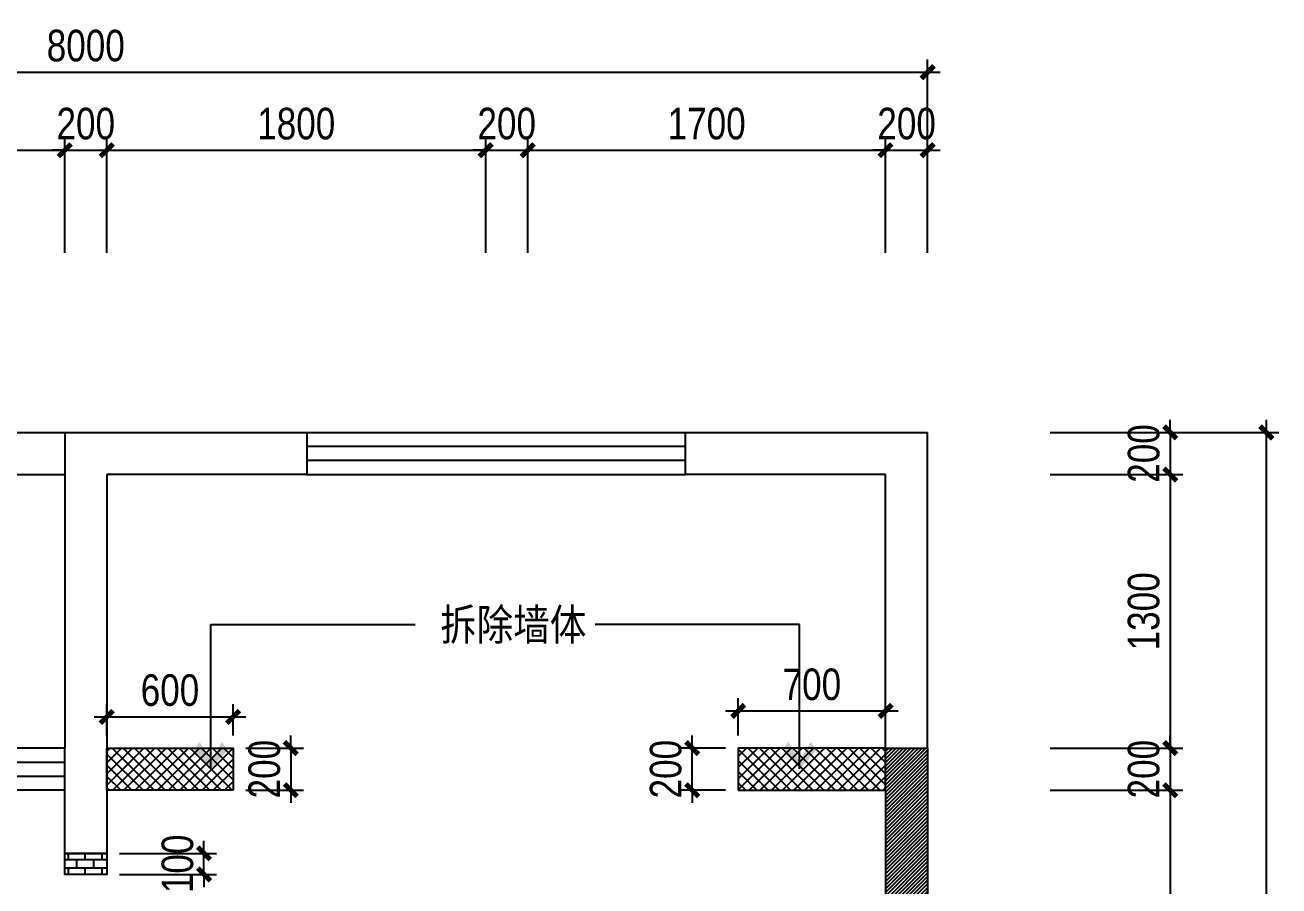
# Model space of a CAD drawing. Extents: x 160245 to 405305, y -111140 to 232735.
# Drawn here: x 338074 to 344031, y -45445 to -41355 of the extents above; entities that cross this region are included whole.
import ezdxf

# ---------------------------------------------------------------- set-up
doc = ezdxf.new("R2010")
doc.units = 0
doc.header["$LTSCALE"] = 10
doc.header["$MEASUREMENT"] = 0
doc.layers.get('Defpoints').update_dxf_attribs({"color": 229})
for name, color, linetype in [('P-N wall 新建隔墙', 241, 'Continuous'), ('P-N wall 新建隔墙2', 241, 'Continuous'), ('P-O wall 原始墙体', 245, 'Continuous'), ('P-O wall 拆除墙体', 245, 'Continuous'), ('P-o 原建筑尺寸', 8, 'Continuous'), ('P-window 窗', 107, 'Continuous')]:
    doc.layers.add(name, color=color, linetype=linetype)
doc.styles.add('PDC DIM', font='PMingLiU-ExtB.ttf', dxfattribs={"width": 0.85})
doc.dimstyles.new('PDC-A2', dxfattribs={"dimscale": 0, "dimtxt": 2.5, "dimasz": 1, "dimexe": 1, "dimexo": 1, "dimgap": 0.7, "dimtad": 1, "dimdec": 0, "dimtxsty": 'PDC DIM', "dimblk": 'ARCHTICK', "dimcen": 1, "dimdle": 1, "dimclrd": 8, "dimclre": 8, "dimclrt": 9, "dimadec": 0, "dimazin": 0, "dimtfac": 1, "dimtdec": 0, "dimtix": 1, "dimtmove": 2, "dimatfit": 3, "dimldrblk": 'PDC A2 T R', "dimfxl": 10, "dimfxlon": 1, "dimarcsym": 0})

# ---------------------------------------------------------------- blocks, each defined once
blk = doc.blocks.new('$WINLIB2D$00000001')
at = {"color": 0}
for points in [[(-0.5, 0.5), (-0.5, -0.5)], [(-0.5, 0.5), (0.5, 0.5)], [(0.5, -0.5), (0.5, 0.5)], [(0.5, 0.1667), (-0.5, 0.1667)], [(0.5, -0.1667), (-0.5, -0.1667)], [(-0.5, -0.5), (0.5, -0.5)]]:
    blk.add_lwpolyline(points, dxfattribs=at)
blk = doc.blocks.new('_ArchTick')
at = {"color": 0, "linetype": 'ByBlock', "const_width": 0.4}
blk.add_lwpolyline([(-0.5, -0.5), (0.5, 0.5)], dxfattribs=at)
blk = doc.blocks.new('*D1902')
at = {"layer": 'Defpoints', "color": 0, "transparency": 16777216}
for p in [(342884.2, -43290.6), (342884.2, -43490.6), (343515, -43490.6)]:
    blk.add_point(p, dxfattribs=at)
at = {"layer": 'P-o 原建筑尺寸', "color": 8, "lineweight": -2, "transparency": 16777216}
for p, q in [((343515, -43290.6), (343515, -43230.6)), ((342944.2, -43290.6), (343575, -43290.6)), ((343515, -43290.6), (343515, -43490.6)), ((342944.2, -43490.6), (343575, -43490.6)), ((343515, -43490.6), (343515, -43550.6))]:
    blk.add_line(p, q, dxfattribs=at)
at = {"layer": 'P-o 原建筑尺寸', "color": 8, "lineweight": -2, "transparency": 16777216, "xscale": 60, "yscale": 60, "zscale": 60}
for p, rotation in [((343515, -43290.6), 270), ((343515, -43490.6), 90)]:
    blk.add_blockref('_ArchTick', p, dxfattribs=dict(at, rotation=rotation))
at = {"layer": 'P-o 原建筑尺寸', "color": 9, "transparency": 16777216, "insert": (343389.5, -43390.6), "char_height": 150, "attachment_point": 5, "rotation": 90, "style": 'PDC DIM'}
blk.add_mtext('200', dxfattribs=at)
blk = doc.blocks.new('PDC A2 T R')
at = {"color": 0, "linetype": 'ByBlock'}
blk.add_line((0, 0), (-2, 0), dxfattribs=at)
for points in [[(-2.147, 0.886), (-1.491, 1.345), (-0.6, 0), (0, 0)], [(-2.147, -0.886), (-1.491, -1.345), (-0.6, 0), (0, 0)]]:
    blk.add_solid(points, dxfattribs=at)
blk = doc.blocks.new('*D1903')
at = {"layer": 'Defpoints', "color": 0, "transparency": 16777216}
for p in [(342884.2, -43490.6), (342884.2, -44790.6), (343515, -44790.6)]:
    blk.add_point(p, dxfattribs=at)
at = {"layer": 'P-o 原建筑尺寸', "color": 8, "lineweight": -2, "transparency": 16777216}
for p, q in [((343515, -43430.6), (343515, -44850.6)), ((342944.2, -43490.6), (343575, -43490.6)), ((342944.2, -44790.6), (343575, -44790.6))]:
    blk.add_line(p, q, dxfattribs=at)
at = {"layer": 'P-o 原建筑尺寸', "color": 8, "lineweight": -2, "transparency": 16777216, "xscale": 60, "yscale": 60, "zscale": 60}
for p, rotation in [((343515, -43490.6), 90), ((343515, -44790.6), 270)]:
    blk.add_blockref('_ArchTick', p, dxfattribs=dict(at, rotation=rotation))
at = {"layer": 'P-o 原建筑尺寸', "color": 9, "transparency": 16777216, "insert": (343389.5, -44140.6), "char_height": 150, "attachment_point": 5, "rotation": 90, "style": 'PDC DIM'}
blk.add_mtext('1300', dxfattribs=at)
blk = doc.blocks.new('*D1904')
at = {"layer": 'Defpoints', "color": 0, "transparency": 16777216}
for p in [(342884.2, -44790.6), (342884.2, -44990.6), (343515, -44990.6)]:
    blk.add_point(p, dxfattribs=at)
at = {"layer": 'P-o 原建筑尺寸', "color": 8, "lineweight": -2, "transparency": 16777216}
for p, q in [((343515, -44790.6), (343515, -44730.6)), ((342944.2, -44790.6), (343575, -44790.6)), ((343515, -44790.6), (343515, -44990.6)), ((342944.2, -44990.6), (343575, -44990.6)), ((343515, -44990.6), (343515, -45050.6))]:
    blk.add_line(p, q, dxfattribs=at)
at = {"layer": 'P-o 原建筑尺寸', "color": 8, "lineweight": -2, "transparency": 16777216, "xscale": 60, "yscale": 60, "zscale": 60}
for p, rotation in [((343515, -44790.6), 270), ((343515, -44990.6), 90)]:
    blk.add_blockref('_ArchTick', p, dxfattribs=dict(at, rotation=rotation))
at = {"layer": 'P-o 原建筑尺寸', "color": 9, "transparency": 16777216, "insert": (343389.5, -44890.6), "char_height": 150, "attachment_point": 5, "rotation": 90, "style": 'PDC DIM'}
blk.add_mtext('200', dxfattribs=at)
blk = doc.blocks.new('*D1911')
at = {"layer": 'Defpoints', "color": 0, "transparency": 16777216}
for p in [(342884.2, -43290.6), (342884.2, -53990.6), (343971.5, -53990.6)]:
    blk.add_point(p, dxfattribs=at)
at = {"layer": 'P-o 原建筑尺寸', "color": 8, "lineweight": -2, "transparency": 16777216}
for p, q in [((343971.5, -43230.6), (343971.5, -54050.6)), ((343371.5, -43290.6), (344031.5, -43290.6)), ((343371.5, -53990.6), (344031.5, -53990.6))]:
    blk.add_line(p, q, dxfattribs=at)
at = {"layer": 'P-o 原建筑尺寸', "color": 8, "lineweight": -2, "transparency": 16777216, "xscale": 60, "yscale": 60, "zscale": 60}
for p, rotation in [((343971.5, -43290.6), 90), ((343971.5, -53990.6), 270)]:
    blk.add_blockref('_ArchTick', p, dxfattribs=dict(at, rotation=rotation))
at = {"layer": 'P-o 原建筑尺寸', "color": 9, "transparency": 16777216, "insert": (343846, -48640.6), "char_height": 150, "attachment_point": 5, "rotation": 90, "style": 'PDC DIM'}
blk.add_mtext('10700', dxfattribs=at)
blk = doc.blocks.new('*D1914')
at = {"layer": 'Defpoints', "color": 0, "transparency": 16777216}
for p in [(338262.5, -41949.4), (336862.5, -42497), (338262.5, -42497)]:
    blk.add_point(p, dxfattribs=at)
at = {"layer": 'P-o 原建筑尺寸', "color": 8, "lineweight": -2, "transparency": 16777216}
for p, q in [((336862.5, -42437), (336862.5, -41889.4)), ((338262.5, -42437), (338262.5, -41889.4)), ((336802.5, -41949.4), (338322.5, -41949.4))]:
    blk.add_line(p, q, dxfattribs=at)
at = {"layer": 'P-o 原建筑尺寸', "color": 8, "lineweight": -2, "transparency": 16777216, "xscale": 60, "yscale": 60, "zscale": 60, "rotation": 180}
blk.add_blockref('_ArchTick', (336862.5, -41949.4), dxfattribs=at)
at = {"layer": 'P-o 原建筑尺寸', "color": 8, "lineweight": -2, "transparency": 16777216, "xscale": 60, "yscale": 60, "zscale": 60}
blk.add_blockref('_ArchTick', (338262.5, -41949.4), dxfattribs=at)
at = {"layer": 'P-o 原建筑尺寸', "color": 9, "transparency": 16777216, "insert": (337562.5, -41823.9), "char_height": 150, "attachment_point": 5, "style": 'PDC DIM'}
blk.add_mtext('1400', dxfattribs=at)
blk = doc.blocks.new('*D1915')
at = {"layer": 'Defpoints', "color": 0, "transparency": 16777216}
for p in [(340262.5, -41949.4), (338462.5, -42497), (340262.5, -42497)]:
    blk.add_point(p, dxfattribs=at)
at = {"layer": 'P-o 原建筑尺寸', "color": 8, "lineweight": -2, "transparency": 16777216}
for p, q in [((338462.5, -42437), (338462.5, -41889.4)), ((340262.5, -42437), (340262.5, -41889.4)), ((338402.5, -41949.4), (340322.5, -41949.4))]:
    blk.add_line(p, q, dxfattribs=at)
at = {"layer": 'P-o 原建筑尺寸', "color": 8, "lineweight": -2, "transparency": 16777216, "xscale": 60, "yscale": 60, "zscale": 60, "rotation": 180}
blk.add_blockref('_ArchTick', (338462.5, -41949.4), dxfattribs=at)
at = {"layer": 'P-o 原建筑尺寸', "color": 8, "lineweight": -2, "transparency": 16777216, "xscale": 60, "yscale": 60, "zscale": 60}
blk.add_blockref('_ArchTick', (340262.5, -41949.4), dxfattribs=at)
at = {"layer": 'P-o 原建筑尺寸', "color": 9, "transparency": 16777216, "insert": (339362.5, -41823.9), "char_height": 150, "attachment_point": 5, "style": 'PDC DIM'}
blk.add_mtext('1800', dxfattribs=at)
blk = doc.blocks.new('*D1916')
at = {"layer": 'Defpoints', "color": 0, "transparency": 16777216}
for p in [(340462.5, -41949.4), (340262.5, -42497), (340462.5, -42497)]:
    blk.add_point(p, dxfattribs=at)
at = {"layer": 'P-o 原建筑尺寸', "color": 8, "lineweight": -2, "transparency": 16777216}
for p, q in [((340262.5, -42437), (340262.5, -41889.4)), ((340462.5, -42437), (340462.5, -41889.4)), ((340262.5, -41949.4), (340202.5, -41949.4)), ((340262.5, -41949.4), (340462.5, -41949.4)), ((340462.5, -41949.4), (340522.5, -41949.4))]:
    blk.add_line(p, q, dxfattribs=at)
at = {"layer": 'P-o 原建筑尺寸', "color": 8, "lineweight": -2, "transparency": 16777216, "xscale": 60, "yscale": 60, "zscale": 60}
blk.add_blockref('_ArchTick', (340262.5, -41949.4), dxfattribs=at)
at = {"layer": 'P-o 原建筑尺寸', "color": 8, "lineweight": -2, "transparency": 16777216, "xscale": 60, "yscale": 60, "zscale": 60, "rotation": 180}
blk.add_blockref('_ArchTick', (340462.5, -41949.4), dxfattribs=at)
at = {"layer": 'P-o 原建筑尺寸', "color": 9, "transparency": 16777216, "insert": (340362.5, -41823.9), "char_height": 150, "attachment_point": 5, "style": 'PDC DIM'}
blk.add_mtext('200', dxfattribs=at)
blk = doc.blocks.new('*D1917')
at = {"layer": 'Defpoints', "color": 0, "transparency": 16777216}
for p in [(342162.5, -41949.4), (340462.5, -42497), (342162.5, -42497)]:
    blk.add_point(p, dxfattribs=at)
at = {"layer": 'P-o 原建筑尺寸', "color": 8, "lineweight": -2, "transparency": 16777216}
for p, q in [((340462.5, -42437), (340462.5, -41889.4)), ((342162.5, -42437), (342162.5, -41889.4)), ((340402.5, -41949.4), (342222.5, -41949.4))]:
    blk.add_line(p, q, dxfattribs=at)
at = {"layer": 'P-o 原建筑尺寸', "color": 8, "lineweight": -2, "transparency": 16777216, "xscale": 60, "yscale": 60, "zscale": 60, "rotation": 180}
blk.add_blockref('_ArchTick', (340462.5, -41949.4), dxfattribs=at)
at = {"layer": 'P-o 原建筑尺寸', "color": 8, "lineweight": -2, "transparency": 16777216, "xscale": 60, "yscale": 60, "zscale": 60}
blk.add_blockref('_ArchTick', (342162.5, -41949.4), dxfattribs=at)
at = {"layer": 'P-o 原建筑尺寸', "color": 9, "transparency": 16777216, "insert": (341312.5, -41823.9), "char_height": 150, "attachment_point": 5, "style": 'PDC DIM'}
blk.add_mtext('1700', dxfattribs=at)
blk = doc.blocks.new('*D1918')
at = {"layer": 'Defpoints', "color": 0, "transparency": 16777216}
for p in [(342362.5, -41949.4), (342162.5, -42497), (342362.5, -42497)]:
    blk.add_point(p, dxfattribs=at)
at = {"layer": 'P-o 原建筑尺寸', "color": 8, "lineweight": -2, "transparency": 16777216}
for p, q in [((342162.5, -42437), (342162.5, -41889.4)), ((342362.5, -42437), (342362.5, -41889.4)), ((342162.5, -41949.4), (342102.5, -41949.4)), ((342162.5, -41949.4), (342362.5, -41949.4)), ((342362.5, -41949.4), (342422.5, -41949.4))]:
    blk.add_line(p, q, dxfattribs=at)
at = {"layer": 'P-o 原建筑尺寸', "color": 8, "lineweight": -2, "transparency": 16777216, "xscale": 60, "yscale": 60, "zscale": 60}
blk.add_blockref('_ArchTick', (342162.5, -41949.4), dxfattribs=at)
at = {"layer": 'P-o 原建筑尺寸', "color": 8, "lineweight": -2, "transparency": 16777216, "xscale": 60, "yscale": 60, "zscale": 60, "rotation": 180}
blk.add_blockref('_ArchTick', (342362.5, -41949.4), dxfattribs=at)
at = {"layer": 'P-o 原建筑尺寸', "color": 9, "transparency": 16777216, "insert": (342262.5, -41823.9), "char_height": 150, "attachment_point": 5, "style": 'PDC DIM'}
blk.add_mtext('200', dxfattribs=at)
blk = doc.blocks.new('*D1919')
at = {"layer": 'Defpoints', "color": 0, "transparency": 16777216}
for p in [(342362.5, -41578.8), (334362.5, -42497), (342362.5, -42497)]:
    blk.add_point(p, dxfattribs=at)
at = {"layer": 'P-o 原建筑尺寸', "color": 8, "lineweight": -2, "transparency": 16777216}
for p, q in [((334362.5, -42178.8), (334362.5, -41518.8)), ((342362.5, -42178.8), (342362.5, -41518.8)), ((334302.5, -41578.8), (342422.5, -41578.8))]:
    blk.add_line(p, q, dxfattribs=at)
at = {"layer": 'P-o 原建筑尺寸', "color": 8, "lineweight": -2, "transparency": 16777216, "xscale": 60, "yscale": 60, "zscale": 60, "rotation": 180}
blk.add_blockref('_ArchTick', (334362.5, -41578.8), dxfattribs=at)
at = {"layer": 'P-o 原建筑尺寸', "color": 8, "lineweight": -2, "transparency": 16777216, "xscale": 60, "yscale": 60, "zscale": 60}
blk.add_blockref('_ArchTick', (342362.5, -41578.8), dxfattribs=at)
at = {"layer": 'P-o 原建筑尺寸', "color": 9, "transparency": 16777216, "insert": (338362.5, -41453.3), "char_height": 150, "attachment_point": 5, "style": 'PDC DIM'}
blk.add_mtext('8000', dxfattribs=at)
blk = doc.blocks.new('*D1927')
at = {"layer": 'Defpoints', "color": 0, "transparency": 16777216}
for p in [(338462.5, -41949.4), (338262.5, -42497), (338462.5, -42497)]:
    blk.add_point(p, dxfattribs=at)
at = {"layer": 'P-o 原建筑尺寸', "color": 8, "lineweight": -2, "transparency": 16777216}
for p, q in [((338262.5, -42437), (338262.5, -41889.4)), ((338462.5, -42437), (338462.5, -41889.4)), ((338262.5, -41949.4), (338202.5, -41949.4)), ((338262.5, -41949.4), (338462.5, -41949.4)), ((338462.5, -41949.4), (338522.5, -41949.4))]:
    blk.add_line(p, q, dxfattribs=at)
at = {"layer": 'P-o 原建筑尺寸', "color": 8, "lineweight": -2, "transparency": 16777216, "xscale": 60, "yscale": 60, "zscale": 60}
blk.add_blockref('_ArchTick', (338262.5, -41949.4), dxfattribs=at)
at = {"layer": 'P-o 原建筑尺寸', "color": 8, "lineweight": -2, "transparency": 16777216, "xscale": 60, "yscale": 60, "zscale": 60, "rotation": 180}
blk.add_blockref('_ArchTick', (338462.5, -41949.4), dxfattribs=at)
at = {"layer": 'P-o 原建筑尺寸', "color": 9, "transparency": 16777216, "insert": (338362.5, -41823.9), "char_height": 150, "attachment_point": 5, "style": 'PDC DIM'}
blk.add_mtext('200', dxfattribs=at)
blk = doc.blocks.new('*D1932')
at = {"layer": 'Defpoints', "color": 0, "transparency": 16777216}
for p in [(342884.2, -44990.6), (342884.2, -46990.6), (343515, -46990.6)]:
    blk.add_point(p, dxfattribs=at)
at = {"layer": 'P-o 原建筑尺寸', "color": 8, "lineweight": -2, "transparency": 16777216}
for p, q in [((343515, -44930.6), (343515, -47050.6)), ((342944.2, -44990.6), (343575, -44990.6)), ((342944.2, -46990.6), (343575, -46990.6))]:
    blk.add_line(p, q, dxfattribs=at)
at = {"layer": 'P-o 原建筑尺寸', "color": 8, "lineweight": -2, "transparency": 16777216, "xscale": 60, "yscale": 60, "zscale": 60}
for p, rotation in [((343515, -44990.6), 90), ((343515, -46990.6), 270)]:
    blk.add_blockref('_ArchTick', p, dxfattribs=dict(at, rotation=rotation))
at = {"layer": 'P-o 原建筑尺寸', "color": 9, "transparency": 16777216, "insert": (343389.5, -45990.6), "char_height": 150, "attachment_point": 5, "rotation": 90, "style": 'PDC DIM'}
blk.add_mtext('2000', dxfattribs=at)
blk = doc.blocks.new('*D2077')
at = {"layer": 'Defpoints', "color": 0, "transparency": 16777216}
for p in [(338462.5, -45290.6), (338924.2, -45290.6), (338462.5, -45390.6)]:
    blk.add_point(p, dxfattribs=at)
at = {"layer": 'P-N wall 新建隔墙2', "color": 8, "lineweight": -2, "transparency": 16777216}
for p, q in [((338924.2, -45290.6), (338924.2, -45230.6)), ((338522.5, -45290.6), (338984.2, -45290.6)), ((338924.2, -45390.6), (338924.2, -45290.6)), ((338522.5, -45390.6), (338984.2, -45390.6)), ((338924.2, -45390.6), (338924.2, -45450.6))]:
    blk.add_line(p, q, dxfattribs=at)
at = {"layer": 'P-N wall 新建隔墙2', "color": 8, "lineweight": -2, "transparency": 16777216, "xscale": 60.00000000000001, "yscale": 60.00000000000001, "zscale": 60.00000000000001}
for p, rotation in [((338924.2, -45290.6), 270), ((338924.2, -45390.6), 90)]:
    blk.add_blockref('_ArchTick', p, dxfattribs=dict(at, rotation=rotation))
at = {"layer": 'P-N wall 新建隔墙2', "color": 9, "transparency": 16777216, "insert": (338798.7, -45340.6), "char_height": 150, "attachment_point": 5, "rotation": 90, "style": 'PDC DIM'}
blk.add_mtext('100', dxfattribs=at)
blk = doc.blocks.new('*D2205')
at = {"layer": 'Defpoints', "color": 0, "transparency": 16777216}
for p in [(339062.5, -44642.4), (338462.5, -44790.6), (339062.5, -44790.6)]:
    blk.add_point(p, dxfattribs=at)
at = {"layer": 'P-O wall 拆除墙体', "color": 8, "lineweight": -2, "transparency": 16777216}
for p, q in [((338462.5, -44730.6), (338462.5, -44582.4)), ((339062.5, -44730.6), (339062.5, -44582.4)), ((338402.5, -44642.4), (339122.5, -44642.4))]:
    blk.add_line(p, q, dxfattribs=at)
at = {"layer": 'P-O wall 拆除墙体', "color": 8, "lineweight": -2, "transparency": 16777216, "xscale": 60.00000000000001, "yscale": 60.00000000000001, "zscale": 60.00000000000001, "rotation": 180}
blk.add_blockref('_ArchTick', (338462.5, -44642.4), dxfattribs=at)
at = {"layer": 'P-O wall 拆除墙体', "color": 8, "lineweight": -2, "transparency": 16777216, "xscale": 60.00000000000001, "yscale": 60.00000000000001, "zscale": 60.00000000000001}
blk.add_blockref('_ArchTick', (339062.5, -44642.4), dxfattribs=at)
at = {"layer": 'P-O wall 拆除墙体', "color": 9, "transparency": 16777216, "insert": (338762.5, -44515.9), "char_height": 150, "attachment_point": 5, "style": 'PDC DIM'}
blk.add_mtext('600', dxfattribs=at)
blk = doc.blocks.new('*D2206')
at = {"layer": 'Defpoints', "color": 0, "transparency": 16777216}
for p in [(339062.5, -44790.6), (339062.5, -44990.6), (339336.7, -44990.6)]:
    blk.add_point(p, dxfattribs=at)
at = {"layer": 'P-O wall 拆除墙体', "color": 8, "lineweight": -2, "transparency": 16777216}
for p, q in [((339336.7, -44790.6), (339336.7, -44730.6)), ((339122.5, -44790.6), (339396.7, -44790.6)), ((339336.7, -44790.6), (339336.7, -44990.6)), ((339122.5, -44990.6), (339396.7, -44990.6)), ((339336.7, -44990.6), (339336.7, -45050.6))]:
    blk.add_line(p, q, dxfattribs=at)
at = {"layer": 'P-O wall 拆除墙体', "color": 8, "lineweight": -2, "transparency": 16777216, "xscale": 60.00000000000001, "yscale": 60.00000000000001, "zscale": 60.00000000000001}
for p, rotation in [((339336.7, -44790.6), 270), ((339336.7, -44990.6), 90)]:
    blk.add_blockref('_ArchTick', p, dxfattribs=dict(at, rotation=rotation))
at = {"layer": 'P-O wall 拆除墙体', "color": 9, "transparency": 16777216, "insert": (339211.2, -44890.6), "char_height": 150, "attachment_point": 5, "rotation": 90, "style": 'PDC DIM'}
blk.add_mtext('200', dxfattribs=at)
blk = doc.blocks.new('*D2207')
at = {"layer": 'Defpoints', "color": 0, "transparency": 16777216}
for p in [(341244, -44790.6), (341462.5, -44790.6), (341462.5, -44990.6)]:
    blk.add_point(p, dxfattribs=at)
at = {"layer": 'P-O wall 拆除墙体', "color": 8, "lineweight": -2, "transparency": 16777216}
for p, q in [((341244, -44790.6), (341244, -44730.6)), ((341402.5, -44790.6), (341184, -44790.6)), ((341244, -44990.6), (341244, -44790.6)), ((341402.5, -44990.6), (341184, -44990.6)), ((341244, -44990.6), (341244, -45050.6))]:
    blk.add_line(p, q, dxfattribs=at)
at = {"layer": 'P-O wall 拆除墙体', "color": 8, "lineweight": -2, "transparency": 16777216, "xscale": 60.00000000000001, "yscale": 60.00000000000001, "zscale": 60.00000000000001}
for p, rotation in [((341244, -44790.6), 270), ((341244, -44990.6), 90)]:
    blk.add_blockref('_ArchTick', p, dxfattribs=dict(at, rotation=rotation))
at = {"layer": 'P-O wall 拆除墙体', "color": 9, "transparency": 16777216, "insert": (341118.5, -44890.6), "char_height": 150, "attachment_point": 5, "rotation": 90, "style": 'PDC DIM'}
blk.add_mtext('200', dxfattribs=at)
blk = doc.blocks.new('*D2208')
at = {"layer": 'Defpoints', "color": 0, "transparency": 16777216}
for p in [(342162.5, -44613.9), (341462.5, -44790.6), (342162.5, -44790.6)]:
    blk.add_point(p, dxfattribs=at)
at = {"layer": 'P-O wall 拆除墙体', "color": 8, "lineweight": -2, "transparency": 16777216}
for p, q in [((341462.5, -44730.6), (341462.5, -44553.9)), ((342162.5, -44730.6), (342162.5, -44553.9)), ((341402.5, -44613.9), (342222.5, -44613.9))]:
    blk.add_line(p, q, dxfattribs=at)
at = {"layer": 'P-O wall 拆除墙体', "color": 8, "lineweight": -2, "transparency": 16777216, "xscale": 60.00000000000001, "yscale": 60.00000000000001, "zscale": 60.00000000000001, "rotation": 180}
blk.add_blockref('_ArchTick', (341462.5, -44613.9), dxfattribs=at)
at = {"layer": 'P-O wall 拆除墙体', "color": 8, "lineweight": -2, "transparency": 16777216, "xscale": 60.00000000000001, "yscale": 60.00000000000001, "zscale": 60.00000000000001}
blk.add_blockref('_ArchTick', (342162.5, -44613.9), dxfattribs=at)
at = {"layer": 'P-O wall 拆除墙体', "color": 9, "transparency": 16777216, "insert": (341812.5, -44488.4), "char_height": 150, "attachment_point": 5, "style": 'PDC DIM'}
blk.add_mtext('700', dxfattribs=at)

msp = doc.modelspace()

# ---------------------------------------------------------------- hatches: boundary and pattern name
at = {"layer": 'P-N wall 新建隔墙2'}
h = msp.add_hatch(dxfattribs=at)
h.set_pattern_fill('AR-B816', color=250, scale=5)
h.paths.add_polyline_path([(338262.5, -45290.6), (338462.5, -45290.6), (338462.5, -45390.6), (338262.5, -45390.6)])
at = {"layer": 'P-O wall 原始墙体'}
h = msp.add_hatch(dxfattribs=at)
h.set_pattern_fill('ANSI31', color=256, scale=100, style=0)
h.set_pattern_definition([(45, (123446.859, 0), (-8.83883476, 8.83883476), [])])
h.paths.add_polyline_path([(342362.5, -44790.6), (342162.5, -44790.6), (342162.5, -44990.6), (342162.5, -46490.6), (342362.5, -46490.6)])
at = {"layer": 'P-O wall 拆除墙体'}
h = msp.add_hatch(dxfattribs=at)
h.set_pattern_fill('ANSI37', color=250, scale=300)
h.paths.add_polyline_path([(339062.5, -44990.6), (338462.5, -44990.6), (338462.5, -44790.6), (339062.5, -44790.6)])
h = msp.add_hatch(dxfattribs=at)
h.set_pattern_fill('ANSI37', color=250, scale=300)
h.paths.add_polyline_path([(341462.5, -44990.6), (342162.5, -44990.6), (342162.5, -44790.6), (341462.5, -44790.6)])

# ---------------------------------------------------------------- linework, layer by layer
at = {"layer": 'P-N wall 新建隔墙', "color": 107}
for points in [[(336162.5, -44790.6), (336162.5, -43290.6), (338262.5, -43290.6)], [(336362.5, -44790.6), (336362.5, -43490.6), (338262.5, -43490.6)]]:
    msp.add_lwpolyline(points, dxfattribs=at)
at = {"layer": 'P-N wall 新建隔墙2'}
msp.add_lwpolyline([(338262.5, -45290.6), (338462.5, -45290.6), (338462.5, -45390.6), (338262.5, -45390.6)], close=True, dxfattribs=at)
at = {"layer": 'P-O wall 原始墙体'}
for p, q in [((338262.5, -43290.6), (338262.5, -44790.6)), ((338262.5, -43290.6), (339412.5, -43290.6)), ((339412.5, -43290.6), (339412.5, -43490.6)), ((341212.5, -43490.6), (341212.5, -43290.6)), ((341212.5, -43290.6), (342362.5, -43290.6)), ((342362.5, -44790.6), (342362.5, -43290.6)), ((338462.5, -43490.6), (338462.5, -44990.6)), ((339412.5, -43490.6), (338462.5, -43490.6)), ((342162.5, -43490.6), (341212.5, -43490.6)), ((342162.5, -44790.6), (342162.5, -43490.6)), ((338262.5, -44990.6), (338262.5, -44790.6)), ((342162.5, -44790.6), (342362.5, -44790.6)), ((342162.5, -44790.6), (342362.5, -44790.6)), ((342162.5, -44990.6), (342162.5, -44790.6)), ((342362.5, -44790.6), (342362.5, -46990.6)), ((338262.5, -45290.6), (338262.5, -44990.6)), ((338462.5, -44990.6), (338462.5, -45290.6)), ((342162.5, -44990.6), (342162.5, -47090.6)), ((338462.5, -45290.6), (338262.5, -45290.6))]:
    msp.add_line(p, q, dxfattribs=at)
at = {"layer": 'P-O wall 拆除墙体'}
for points in [[(339062.5, -44990.6), (338462.5, -44990.6), (338462.5, -44790.6), (339062.5, -44790.6)], [(341462.5, -44990.6), (342162.5, -44990.6), (342162.5, -44790.6), (341462.5, -44790.6)]]:
    msp.add_lwpolyline(points, close=True, dxfattribs=at)

# ---------------------------------------------------------------- block references
at = {"layer": 'P-window 窗', "xscale": 1800, "yscale": 200, "zscale": -1800}
msp.add_blockref('$WINLIB2D$00000001', (340312.5, -43390.6), dxfattribs=at)
at = {"layer": 'P-window 窗', "xscale": 900, "yscale": 200, "zscale": 900, "rotation": 180}
msp.add_blockref('$WINLIB2D$00000001', (337812.5, -44890.6), dxfattribs=at)

# ---------------------------------------------------------------- texts
at = {"layer": 'P-O wall 拆除墙体', "color": 9, "insert": (340741.2, -44128.9), "char_height": 150, "attachment_point": 3, "style": 'PDC DIM'}
msp.add_mtext('拆除墙体', dxfattribs=at)

# ---------------------------------------------------------------- dimensions: what is measured, and where the dimension line sits
at = {"layer": 'P-N wall 新建隔墙2'}
dim = msp.add_linear_dim(base=(338924.2, -45290.6), p1=(338462.5, -45390.6), p2=(338462.5, -45290.6), angle=90, dimstyle='PDC-A2', override={"dimscale": 60}, dxfattribs=at)
dim.commit()
dim.dimension.update_dxf_attribs({"geometry": '*D2077', "text_midpoint": (338798.7, -45340.6)})
at = {"layer": 'P-O wall 拆除墙体'}
for base, p1, p2, picture, middle in [((339062.5, -44642.4), (338462.5, -44790.6), (339062.5, -44790.6), '*D2205', (338762.5, -44515.9)), ((342162.5, -44613.9), (341462.5, -44790.6), (342162.5, -44790.6), '*D2208', (341812.5, -44488.4))]:
    dim = msp.add_linear_dim(base=base, p1=p1, p2=p2, dimstyle='PDC-A2', override={"dimscale": 60}, dxfattribs=at)
    dim.commit()
    dim.dimension.update_dxf_attribs({"geometry": picture, "text_midpoint": middle})
for base, p1, p2, picture, middle in [((339336.7, -44990.6), (339062.5, -44790.6), (339062.5, -44990.6), '*D2206', (339211.2, -44890.6)), ((341244, -44790.6), (341462.5, -44990.6), (341462.5, -44790.6), '*D2207', (341118.5, -44890.6))]:
    dim = msp.add_linear_dim(base=base, p1=p1, p2=p2, angle=90, dimstyle='PDC-A2', override={"dimscale": 60}, dxfattribs=at)
    dim.commit()
    dim.dimension.update_dxf_attribs({"geometry": picture, "text_midpoint": middle})
at = {"layer": 'P-o 原建筑尺寸'}
for base, p1, p2, picture, middle in [((342362.5, -41578.8), (334362.5, -42497), (342362.5, -42497), '*D1919', (338362.5, -41453.3)), ((338262.5, -41949.4), (336862.5, -42497), (338262.5, -42497), '*D1914', (337562.5, -41823.9)), ((338462.5, -41949.4), (338262.5, -42497), (338462.5, -42497), '*D1927', (338362.5, -41823.9)), ((340262.5, -41949.4), (338462.5, -42497), (340262.5, -42497), '*D1915', (339362.5, -41823.9)), ((340462.5, -41949.4), (340262.5, -42497), (340462.5, -42497), '*D1916', (340362.5, -41823.9)), ((342162.5, -41949.4), (340462.5, -42497), (342162.5, -42497), '*D1917', (341312.5, -41823.9)), ((342362.5, -41949.4), (342162.5, -42497), (342362.5, -42497), '*D1918', (342262.5, -41823.9))]:
    dim = msp.add_linear_dim(base=base, p1=p1, p2=p2, dimstyle='PDC-A2', override={"dimscale": 60}, dxfattribs=at)
    dim.commit()
    dim.dimension.update_dxf_attribs({"geometry": picture, "text_midpoint": middle})
for base, p1, p2, picture, middle in [((343515, -43490.6), (342884.2, -43290.6), (342884.2, -43490.6), '*D1902', (343389.5, -43390.6)), ((343971.5, -53990.6), (342884.2, -43290.6), (342884.2, -53990.6), '*D1911', (343846, -48640.6)), ((343515, -44790.6), (342884.2, -43490.6), (342884.2, -44790.6), '*D1903', (343389.5, -44140.6)), ((343515, -44990.6), (342884.2, -44790.6), (342884.2, -44990.6), '*D1904', (343389.5, -44890.6)), ((343515, -46990.6), (342884.2, -44990.6), (342884.2, -46990.6), '*D1932', (343389.5, -45990.6))]:
    dim = msp.add_linear_dim(base=base, p1=p1, p2=p2, angle=90, dimstyle='PDC-A2', override={"dimscale": 60}, dxfattribs=at)
    dim.commit()
    dim.dimension.update_dxf_attribs({"geometry": picture, "text_midpoint": middle})

# ---------------------------------------------------------------- leaders
at = {"layer": 'P-O wall 拆除墙体'}
msp.add_leader([(338956.3, -44889.6), (338956.3, -44203.9), (339927.2, -44203.9)], dimstyle='PDC-A2', override={"dimscale": 60, "dimtad": 0}, dxfattribs=at)
at = {"layer": 'P-O wall 拆除墙体', "annotation_type": 0, "has_hookline": 1, "hookline_direction": 1, "text_width": 748.5}
msp.add_leader([(341754.1, -44889.6), (341754.1, -44203.9), (340783.2, -44203.9)], dimstyle='PDC-A2', override={"dimscale": 60, "dimtad": 0}, dxfattribs=at)

doc.saveas('drawing.dxf')
